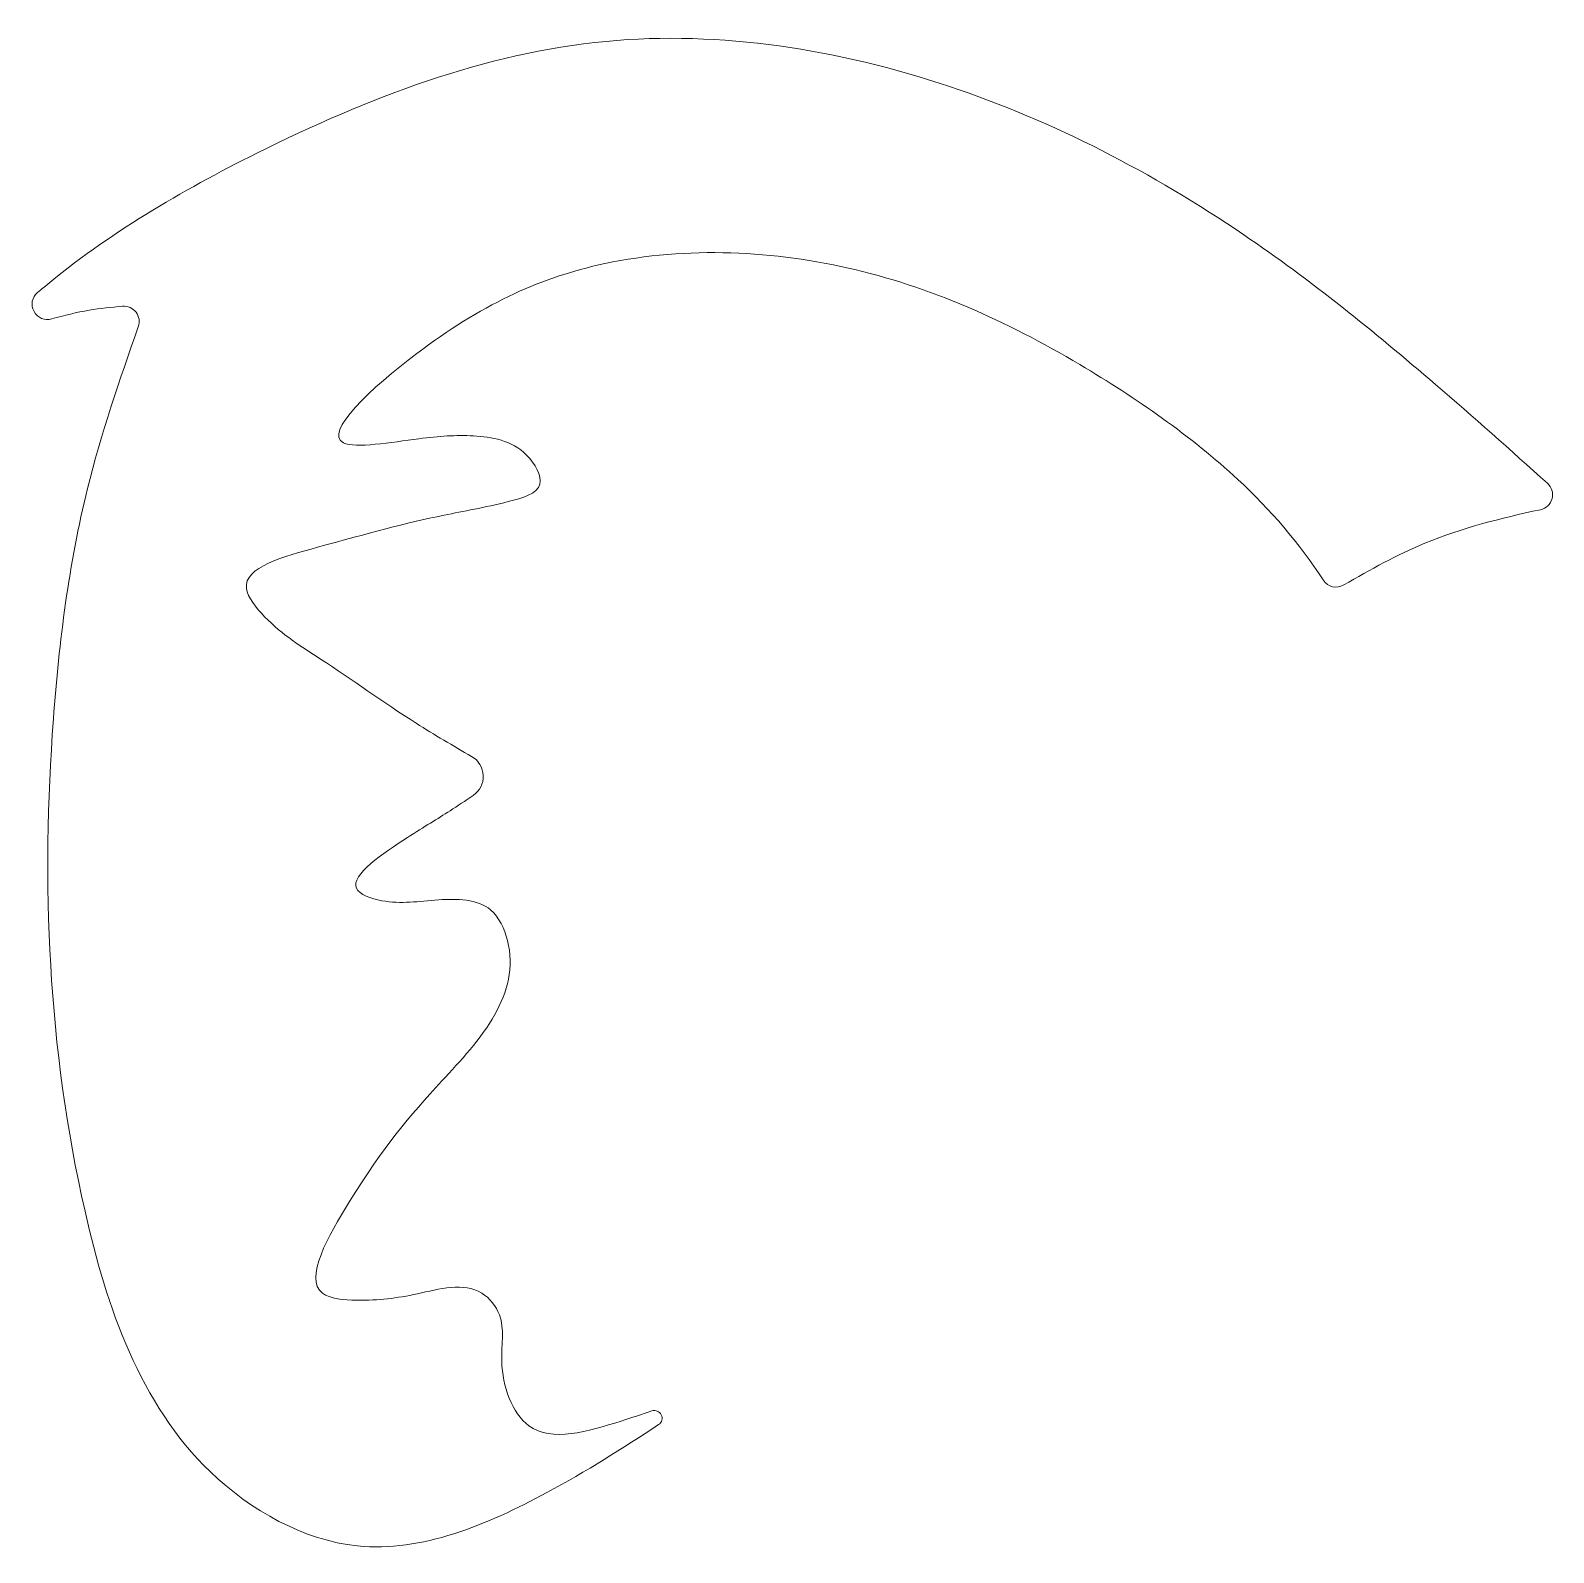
# Model space of a CAD drawing. Header units: inches. Extents: x -3.35 to 3.34, y -3.31 to 3.3.
# Drawn here: x -1.092 to -0.215, y 1.723 to 2.599 of the extents above; entities that cross this region are included whole.
import ezdxf

# ---------------------------------------------------------------- set-up
doc = ezdxf.new("R2010")
doc.units = ezdxf.units.IN
doc.header["$MEASUREMENT"] = 0
doc.layers.add('Layer 1', color=7, linetype='Continuous')

msp = doc.modelspace()

# ---------------------------------------------------------------- linework, layer by layer
at = {"layer": 'Layer 1', "lineweight": 9}
msp.add_open_spline([(-0.34778, 2.28286), (-0.3618, 2.30442), (-0.37803, 2.32317), (-0.39687, 2.34066), (-0.39687, 2.34066), (-0.42361, 2.36547), (-0.45559, 2.38772), (-0.48787, 2.40683), (-0.48787, 2.40683), (-0.53053, 2.43207), (-0.5737, 2.45183), (-0.62199, 2.46261), (-0.62199, 2.46261), (-0.66795, 2.47288), (-0.71856, 2.47502), (-0.76578, 2.46406), (-0.76578, 2.46406), (-0.80022, 2.45607), (-0.83287, 2.4411), (-0.86969, 2.41325), (-0.86969, 2.41325), (-0.89567, 2.39361), (-0.92373, 2.36756), (-0.9119, 2.36183), (-0.9119, 2.36183), (-0.90497, 2.35847), (-0.8844, 2.36207), (-0.86848, 2.36415), (-0.86848, 2.36415), (-0.85664, 2.36568), (-0.84738, 2.36637), (-0.83699, 2.3658), (-0.83699, 2.3658), (-0.82661, 2.36524), (-0.8151, 2.36343), (-0.80642, 2.35476), (-0.80642, 2.35476), (-0.80152, 2.34987), (-0.79751, 2.34278), (-0.7988, 2.338), (-0.7988, 2.338), (-0.80031, 2.33243), (-0.80898, 2.32997), (-0.81699, 2.32797), (-0.81699, 2.32797), (-0.83095, 2.32448), (-0.84287, 2.32239), (-0.85382, 2.32017), (-0.85382, 2.32017), (-0.87711, 2.31542), (-0.896, 2.31002), (-0.92689, 2.30165), (-0.92689, 2.30165), (-0.94587, 2.29651), (-0.96939, 2.29025), (-0.96775, 2.27789), (-0.96775, 2.27789), (-0.96709, 2.27285), (-0.96224, 2.26681), (-0.95728, 2.2617), (-0.95728, 2.2617), (-0.94688, 2.25098), (-0.93601, 2.24442), (-0.92503, 2.23727), (-0.92503, 2.23727), (-0.90704, 2.22556), (-0.88877, 2.21228), (-0.87, 2.20033), (-0.87, 2.20033), (-0.85949, 2.19364), (-0.84882, 2.18737), (-0.8381, 2.18124), (-0.8381, 2.18124), (-0.83403, 2.17891), (-0.83159, 2.1749), (-0.83142, 2.17022), (-0.83142, 2.17022), (-0.83124, 2.16553), (-0.83336, 2.16134), (-0.83724, 2.15872), (-0.83724, 2.15872), (-0.84175, 2.15566), (-0.84618, 2.15272), (-0.85047, 2.14997), (-0.85047, 2.14997), (-0.85794, 2.14517), (-0.86499, 2.14095), (-0.87505, 2.13452), (-0.87505, 2.13452), (-0.88874, 2.12576), (-0.90804, 2.11287), (-0.9044, 2.10528), (-0.9044, 2.10528), (-0.9027, 2.10171), (-0.89595, 2.09931), (-0.88973, 2.09813), (-0.88973, 2.09813), (-0.87849, 2.09599), (-0.86897, 2.09784), (-0.857, 2.09863), (-0.857, 2.09863), (-0.84678, 2.0993), (-0.83478, 2.0992), (-0.82715, 2.0928), (-0.82715, 2.0928), (-0.82221, 2.08866), (-0.8191, 2.08187), (-0.81743, 2.07529), (-0.81743, 2.07529), (-0.81349, 2.05984), (-0.81747, 2.04554), (-0.82472, 2.03261), (-0.82472, 2.03261), (-0.83272, 2.01834), (-0.84472, 2.00575), (-0.8552, 1.99438), (-0.8552, 1.99438), (-0.8743, 1.97366), (-0.88839, 1.957), (-0.90844, 1.92481), (-0.90844, 1.92481), (-0.92054, 1.90541), (-0.9348, 1.88037), (-0.92405, 1.87211), (-0.92405, 1.87211), (-0.91979, 1.86885), (-0.91159, 1.86821), (-0.90421, 1.86809), (-0.90421, 1.86809), (-0.89151, 1.86787), (-0.8812, 1.86919), (-0.86934, 1.87176), (-0.86934, 1.87176), (-0.85684, 1.87447), (-0.84263, 1.8786), (-0.83226, 1.87217), (-0.83226, 1.87217), (-0.82777, 1.86939), (-0.824, 1.86461), (-0.82212, 1.85963), (-0.82212, 1.85963), (-0.81899, 1.85133), (-0.82106, 1.84243), (-0.82079, 1.83284), (-0.82079, 1.83284), (-0.82038, 1.81862), (-0.81482, 1.8029), (-0.80513, 1.79579), (-0.80513, 1.79579), (-0.79196, 1.78614), (-0.77117, 1.79239), (-0.75204, 1.79848), (-0.75204, 1.79848), (-0.74605, 1.80039), (-0.74023, 1.80228), (-0.73432, 1.80427), (-0.73432, 1.80427), (-0.73211, 1.80502), (-0.72996, 1.80411), (-0.72893, 1.80202), (-0.72893, 1.80202), (-0.72791, 1.79993), (-0.72852, 1.79767), (-0.73046, 1.79639), (-0.73046, 1.79639), (-0.75106, 1.78276), (-0.77215, 1.76948), (-0.79477, 1.75728), (-0.79477, 1.75728), (-0.82905, 1.73878), (-0.86684, 1.72274), (-0.90387, 1.72657), (-0.90387, 1.72657), (-0.9348, 1.72978), (-0.96518, 1.74686), (-0.98842, 1.76917), (-0.98842, 1.76917), (-1.02932, 1.80843), (-1.04807, 1.86389), (-1.06069, 1.91932), (-1.06069, 1.91932), (-1.08219, 2.01381), (-1.08585, 2.10822), (-1.0789, 2.20278), (-1.0789, 2.20278), (-1.07563, 2.24743), (-1.06999, 2.29209), (-1.05924, 2.33542), (-1.05924, 2.33542), (-1.05141, 2.36701), (-1.04087, 2.39788), (-1.03, 2.42867), (-1.03, 2.42867), (-1.02898, 2.43156), (-1.02946, 2.43458), (-1.03133, 2.43701), (-1.03133, 2.43701), (-1.0332, 2.43944), (-1.036, 2.44068), (-1.03905, 2.44044), (-1.03905, 2.44044), (-1.04554, 2.43993), (-1.05199, 2.43925), (-1.05836, 2.43817), (-1.05836, 2.43817), (-1.06559, 2.43696), (-1.0727, 2.43523), (-1.07976, 2.43317), (-1.07976, 2.43317), (-1.08394, 2.43194), (-1.08796, 2.43362), (-1.09004, 2.43746), (-1.09004, 2.43746), (-1.0921, 2.4413), (-1.0913, 2.44558), (-1.08798, 2.44841), (-1.08798, 2.44841), (-1.08681, 2.4494), (-1.08564, 2.45038), (-1.08446, 2.45136), (-1.08446, 2.45136), (-1.04739, 2.48224), (-1.00546, 2.50681), (-0.9617, 2.52864), (-0.9617, 2.52864), (-0.89804, 2.56041), (-0.83054, 2.58638), (-0.7607, 2.59302), (-0.7607, 2.59302), (-0.69472, 2.5993), (-0.62665, 2.58832), (-0.56301, 2.56704), (-0.56301, 2.56704), (-0.50244, 2.54679), (-0.44589, 2.51722), (-0.39356, 2.48167), (-0.39356, 2.48167), (-0.35491, 2.45541), (-0.31857, 2.42589), (-0.28314, 2.39543), (-0.28314, 2.39543), (-0.26139, 2.37674), (-0.23998, 2.35769), (-0.21868, 2.33853), (-0.21868, 2.33853), (-0.21614, 2.33624), (-0.21517, 2.33297), (-0.21605, 2.32967), (-0.21605, 2.32967), (-0.21693, 2.32637), (-0.21939, 2.32402), (-0.22273, 2.3233), (-0.22273, 2.3233), (-0.2455, 2.31839), (-0.26802, 2.31283), (-0.28926, 2.30402), (-0.28926, 2.30402), (-0.30534, 2.29735), (-0.32069, 2.28881), (-0.33593, 2.28002), (-0.33593, 2.28002), (-0.34024, 2.27754), (-0.34507, 2.2787), (-0.34778, 2.28286)], degree=3, knots=[0, 0, 0, 0, 0.014925, 0.014925, 0.014925, 0.014925, 0.029851, 0.029851, 0.029851, 0.029851, 0.044776, 0.044776, 0.044776, 0.044776, 0.059701, 0.059701, 0.059701, 0.059701, 0.074627, 0.074627, 0.074627, 0.074627, 0.089552, 0.089552, 0.089552, 0.089552, 0.104478, 0.104478, 0.104478, 0.104478, 0.119403, 0.119403, 0.119403, 0.119403, 0.134328, 0.134328, 0.134328, 0.134328, 0.149254, 0.149254, 0.149254, 0.149254, 0.164179, 0.164179, 0.164179, 0.164179, 0.179104, 0.179104, 0.179104, 0.179104, 0.19403, 0.19403, 0.19403, 0.19403, 0.208955, 0.208955, 0.208955, 0.208955, 0.223881, 0.223881, 0.223881, 0.223881, 0.238806, 0.238806, 0.238806, 0.238806, 0.253731, 0.253731, 0.253731, 0.253731, 0.268657, 0.268657, 0.268657, 0.268657, 0.283582, 0.283582, 0.283582, 0.283582, 0.298507, 0.298507, 0.298507, 0.298507, 0.313433, 0.313433, 0.313433, 0.313433, 0.328358, 0.328358, 0.328358, 0.328358, 0.343284, 0.343284, 0.343284, 0.343284, 0.358209, 0.358209, 0.358209, 0.358209, 0.373134, 0.373134, 0.373134, 0.373134, 0.38806, 0.38806, 0.38806, 0.38806, 0.402985, 0.402985, 0.402985, 0.402985, 0.41791, 0.41791, 0.41791, 0.41791, 0.432836, 0.432836, 0.432836, 0.432836, 0.447761, 0.447761, 0.447761, 0.447761, 0.462687, 0.462687, 0.462687, 0.462687, 0.477612, 0.477612, 0.477612, 0.477612, 0.492537, 0.492537, 0.492537, 0.492537, 0.507463, 0.507463, 0.507463, 0.507463, 0.522388, 0.522388, 0.522388, 0.522388, 0.537313, 0.537313, 0.537313, 0.537313, 0.552239, 0.552239, 0.552239, 0.552239, 0.567164, 0.567164, 0.567164, 0.567164, 0.58209, 0.58209, 0.58209, 0.58209, 0.597015, 0.597015, 0.597015, 0.597015, 0.61194, 0.61194, 0.61194, 0.61194, 0.626866, 0.626866, 0.626866, 0.626866, 0.641791, 0.641791, 0.641791, 0.641791, 0.656716, 0.656716, 0.656716, 0.656716, 0.671642, 0.671642, 0.671642, 0.671642, 0.686567, 0.686567, 0.686567, 0.686567, 0.701493, 0.701493, 0.701493, 0.701493, 0.716418, 0.716418, 0.716418, 0.716418, 0.731343, 0.731343, 0.731343, 0.731343, 0.746269, 0.746269, 0.746269, 0.746269, 0.761194, 0.761194, 0.761194, 0.761194, 0.776119, 0.776119, 0.776119, 0.776119, 0.791045, 0.791045, 0.791045, 0.791045, 0.80597, 0.80597, 0.80597, 0.80597, 0.820896, 0.820896, 0.820896, 0.820896, 0.835821, 0.835821, 0.835821, 0.835821, 0.850746, 0.850746, 0.850746, 0.850746, 0.865672, 0.865672, 0.865672, 0.865672, 0.880597, 0.880597, 0.880597, 0.880597, 0.895522, 0.895522, 0.895522, 0.895522, 0.910448, 0.910448, 0.910448, 0.910448, 0.925373, 0.925373, 0.925373, 0.925373, 0.940299, 0.940299, 0.940299, 0.940299, 0.955224, 0.955224, 0.955224, 0.955224, 0.970149, 0.970149, 0.970149, 0.970149, 1, 1, 1, 1], dxfattribs=at)

doc.saveas('drawing.dxf')
